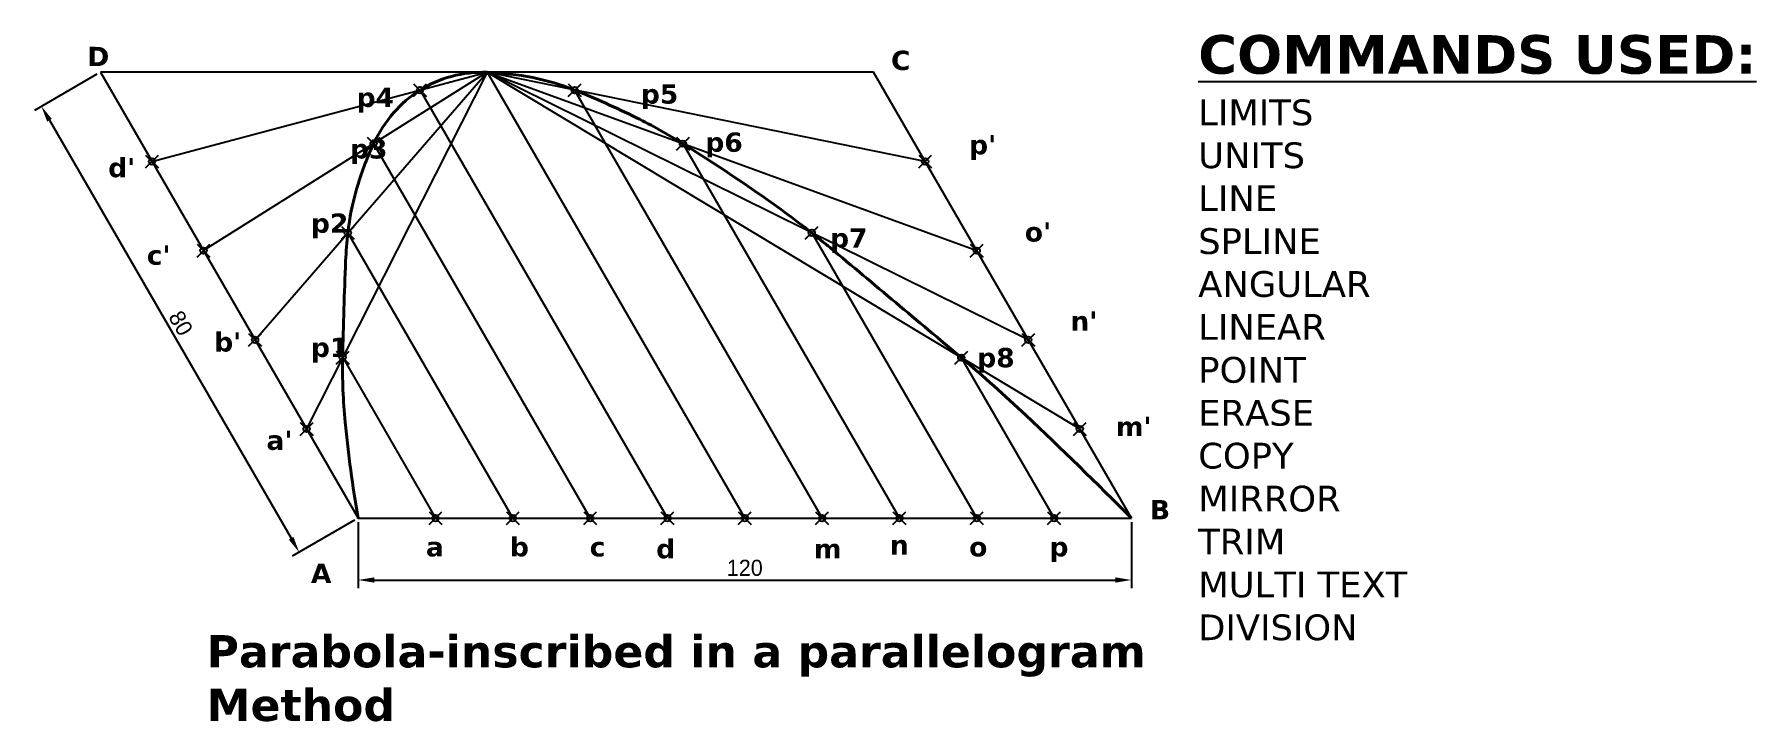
# Model space of a CAD drawing. Header units: millimetres. Extents: x 958 to 1225, y 401 to 508.
import ezdxf

# ---------------------------------------------------------------- set-up
doc = ezdxf.new("R2010")
doc.units = ezdxf.units.MM
doc.header["$PDMODE"] = 35
doc.dimstyles.new('ISO-25', dxfattribs={"dimtxt": 2.5, "dimasz": 2.5, "dimexe": 1.25, "dimexo": 0.625, "dimtad": 1, "dimtxsty": 'Standard', "dimcen": 2.5, "dimadec": 0, "dimazin": 0, "dimtfac": 1, "dimtmove": 0, "dimatfit": 3, "dimfxl": 1, "dimarcsym": 0})

# ---------------------------------------------------------------- blocks, each defined once
blk = doc.blocks.new('*D1')
at = {"color": 0, "lineweight": -2}
for p, q in [((967.5, 502), (957.81, 496.4)), ((960.14, 494.86), (997.64, 429.91)), ((1007.5, 432.72), (997.81, 427.12))]:
    blk.add_line(p, q, dxfattribs=at)
at = {"color": 0}
for points in [[(960.5, 495.07), (959.78, 494.65), (958.89, 497.02)], [(998, 430.12), (997.28, 429.7), (998.89, 427.74)]]:
    blk.add_solid(points, dxfattribs=at)
at = {"layer": 'Defpoints', "color": 0}
for p in [(968.05, 502.31), (1008.05, 433.03), (998.89, 427.74)]:
    blk.add_point(p, dxfattribs=at)
at = {"color": 0, "insert": (980.51, 463.32), "char_height": 2.5, "attachment_point": 5, "rotation": 300}
blk.add_mtext('80', dxfattribs=at)
blk = doc.blocks.new('*D2')
at = {"color": 0, "lineweight": -2}
for p, q in [((1008.05, 432.4), (1008.05, 422.17)), ((1128.05, 432.4), (1128.05, 422.17)), ((1010.55, 423.42), (1125.55, 423.42))]:
    blk.add_line(p, q, dxfattribs=at)
at = {"color": 0}
for points in [[(1010.55, 423.84), (1010.55, 423.01), (1008.05, 423.42)], [(1125.55, 423.84), (1125.55, 423.01), (1128.05, 423.42)]]:
    blk.add_solid(points, dxfattribs=at)
at = {"layer": 'Defpoints', "color": 0}
for p in [(1008.05, 433.03), (1128.05, 433.03), (1128.05, 423.42)]:
    blk.add_point(p, dxfattribs=at)
at = {"color": 0, "insert": (1068.05, 425.3), "char_height": 2.5, "attachment_point": 5}
blk.add_mtext('120', dxfattribs=at)

msp = doc.modelspace()

# ---------------------------------------------------------------- linework, layer by layer
for p, q in [((1088.046, 502.311), (968.046, 502.311)), ((968.046, 502.311), (1008.046, 433.029)), ((976.046, 488.455), (1028.046, 502.311)), ((1028.046, 502.311), (984.046, 474.598)), ((992.046, 460.742), (1028.046, 502.311)), ((1028.046, 502.311), (1000.046, 446.886)), ((1028.046, 502.311), (1068.046, 433.029)), ((1096.046, 488.455), (1028.046, 502.311)), ((1028.046, 502.311), (1104.046, 474.598)), ((1112.046, 460.742), (1028.046, 502.311)), ((1028.046, 502.311), (1120.046, 446.886)), ((1128.046, 433.029), (1088.046, 502.311)), ((1017.646, 499.54), (1056.046, 433.029)), ((1041.646, 499.54), (1080.046, 433.029)), ((1010.446, 491.226), (1044.046, 433.029)), ((1058.446, 491.226), (1092.046, 433.029)), ((1006.446, 477.37), (1032.046, 433.029)), ((1078.446, 477.37), (1104.046, 433.029)), ((1005.646, 457.971), (1020.046, 433.029)), ((1101.646, 457.971), (1116.046, 433.029)), ((1008.046, 433.029), (1128.046, 433.029))]:
    msp.add_line(p, q)
at = {"lineweight": 40}
msp.add_lwpolyline([(1008.046, 433.029, -0.0193236), (1006.027, 447.939, -0.0289747), (1005.646, 457.971, -0.0053198), (1006.105, 472.997, -0.0182429), (1006.446, 477.37, -0.0417381), (1007.806, 484.166, -0.038372), (1010.446, 491.226, -0.0699329), (1013.532, 495.998, -0.0732381), (1017.646, 499.54, -0.0762029), (1022.528, 501.677, -0.0730851), (1028.046, 502.311, -0.0424292), (1035.16, 501.481, -0.044898), (1041.646, 499.54, -0.0197642), (1051.229, 495.26, -0.0250944), (1058.446, 491.226, -0.0115), (1069.924, 483.659, -0.0149287), (1078.446, 477.37, -0.0077012), (1081.288, 475.066, -0.0010598), (1101.646, 457.971, -0.0140894), (1111.666, 449.024, -0.008266), (1128.046, 433.029)], format="xyb", dxfattribs=at)
for p in [(1017.646, 499.54), (1041.646, 499.54), (1010.446, 491.226), (1058.446, 491.226), (976.046, 488.455), (1096.046, 488.455), (1006.446, 477.37), (1078.446, 477.37), (984.046, 474.598), (1104.046, 474.598), (992.046, 460.742), (1112.046, 460.742), (1005.646, 457.971), (1101.646, 457.971), (1000.046, 446.886), (1120.046, 446.886), (1020.046, 433.029), (1032.046, 433.029), (1044.046, 433.029), (1056.046, 433.029), (1068.046, 433.029), (1080.046, 433.029), (1092.046, 433.029), (1104.046, 433.029), (1116.046, 433.029)]:
    msp.add_point(p)

# ---------------------------------------------------------------- texts
at = {"attachment_point": 1}
for s, insert, char_height, width in [('{\\fVerdana|b1|i0|c0|p34;\\LCOMMANDS USED:\\fVerdana|b0|i0|c0|p34;\\P\\H0.6667x;\\lLIMITS\\PUNITS\\PLINE\\PSPLINE\\PANGULAR\\PLINEAR\\PPOINT\\PERASE\\PCOPY\\PMIRROR\\PTRIM\\PMULTI TEXT\\PDIVISION}', (1138.42, 508.092), 6, 87.30535), ('{\\fVerdana|b1|i0|c0|p34;D}', (966.004, 506.27), 3, 11.09667), ('{\\fVerdana|b1|i0|c0|p34;C}', (1090.746, 505.671), 3, 11.09667), ('{\\fVerdana|b1|i0|c0|p34;p4}', (1007.807, 499.918), 3, 11.09667), ('{\\fVerdana|b1|i0|c0|p34;p5}', (1051.922, 500.446), 3, 11.09667), ('{\\fVerdana|b1|i0|c0|p34;p3}', (1006.78, 491.917), 3, 11.09667), ('{\\fVerdana|b1|i0|c0|p34;p6}', (1061.923, 492.958), 3, 11.09667), ("{\\fVerdana|b1|i0|c0|p34;p'}", (1102.866, 492.558), 3, 11.09667), ("{\\fVerdana|b1|i0|c0|p34;d'}", (969.249, 489.012), 3, 11.09667), ('{\\fVerdana|b1|i0|c0|p34;p2}', (1000.715, 480.37), 3, 11.09667), ("{\\fVerdana|b1|i0|c0|p34;o'}", (1111.504, 479.011), 3, 11.09667), ('{\\fVerdana|b1|i0|c0|p34;p7}', (1081.288, 478.066), 3, 11.09667), ("{\\fVerdana|b1|i0|c0|p34;c'}", (975.251, 475.406), 3, 11.09667), ("{\\fVerdana|b1|i0|c0|p34;n'}", (1118.58, 465.17), 3, 11.09667), ("{\\fVerdana|b1|i0|c0|p34;b'}", (985.711, 461.921), 3, 11.09667), ('{\\fVerdana|b1|i0|c0|p34;p1}', (1000.715, 461.069), 3, 11.09667), ('{\\fVerdana|b1|i0|c0|p34;p8}', (1104.126, 459.477), 3, 11.09667), ("{\\fVerdana|b1|i0|c0|p34;a'}", (993.811, 446.638), 3, 11.09667), ("{\\fVerdana|b1|i0|c0|p34;m'}", (1125.648, 448.778), 3, 11.09667), ('{\\fVerdana|b1|i0|c0|p34;B}', (1130.919, 435.851), 3, 11.09667), ('{\\fVerdana|b1|i0|c0|p34;a}', (1018.571, 430.084), 3, 11.09667), ('{\\fVerdana|b1|i0|c0|p34;b}', (1031.6, 430.081), 3, 11.09667), ('{\\fVerdana|b1|i0|c0|p34;c}', (1043.984, 430.081), 3, 11.09667), ('{\\fVerdana|b1|i0|c0|p34;d}', (1054.303, 429.787), 3, 11.09667), ('{\\fVerdana|b1|i0|c0|p34;m}', (1078.776, 429.787), 3, 11.09667), ('{\\fVerdana|b1|i0|c0|p34;n}', (1090.57, 430.376), 3, 11.09667), ('{\\fVerdana|b1|i0|c0|p34;o}', (1102.866, 430.084), 3, 11.09667), ('{\\fVerdana|b1|i0|c0|p34;p}', (1115.337, 430.084), 3, 11.09667), ('{\\fVerdana|b1|i0|c0|p34;A}', (1000.715, 425.958), 3, 11.09667), ('{\\fVerdana|b1|i0|c0|p34;Parabola-inscribed in a parallelogram Method}', (984.514, 414.852), 5, 147.60904)]:
    msp.add_mtext(s, dxfattribs=dict(at, insert=insert, char_height=char_height, width=width))

# ---------------------------------------------------------------- dimensions: what is measured, and where the dimension line sits
dim = msp.add_aligned_dim(p1=(968.046, 502.311), p2=(1008.046, 433.029), distance=-10.574, dimstyle='ISO-25')
dim.commit()
dim.dimension.update_dxf_attribs({"geometry": '*D1', "text_midpoint": (980.512, 463.321)})
dim = msp.add_linear_dim(base=(1128.046, 423.425), p1=(1008.046, 433.029), p2=(1128.046, 433.029), dimstyle='ISO-25')
dim.commit()
dim.dimension.update_dxf_attribs({"geometry": '*D2', "text_midpoint": (1068.046, 425.3)})

doc.saveas('drawing.dxf')
